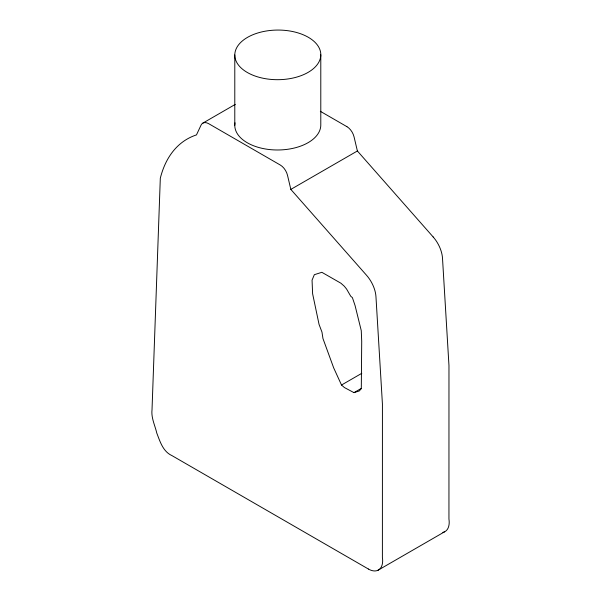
<?xml version="1.0" encoding="UTF-8"?>
<svg xmlns="http://www.w3.org/2000/svg" width="601" height="601" viewBox="0 0 601 601"><rect width="100%" height="100%" fill="white"/><g stroke="black" fill="none" stroke-linecap="round" stroke-linejoin="round"><path stroke-width="0.9" d="M202.853 123.107L235.314 104.364M368.375 569.042A20.284 11.712 60 0 0 382.394 557.412L382.424 404.052L375.963 296.721A23.582 13.613 60 0 0 366.595 275.341L290.831 189.398L357.385 150.979L354.057 136.87A10.645 6.145 60 0 0 346.882 126.631M341.511 385.023L344.448 387.57L353.974 392.633L359.285 390.966L361.299 388.674L361.712 341.3L361.261 330.633L355.078 305.586L352.389 297.608L350.766 296.278L346.582 289.051L344.305 286.226L340.91 283.214L321.851 272.306L314.346 274.687L312.054 280.171L312.618 293.769L319.056 324.42L321.971 332.098L322.962 338.543L333.69 367.902L341.511 385.023L361.802 373.311M353.974 392.633L361.284 388.419M377.946 570.274L444.5 531.855M320.325 111.305L346.882 126.638M368.375 569.012L171.984 455.626C162.991 451.599 160.061 441.57 156.793 433.111C155.02 425.425 151.039 417.785 152.023 409.702L160.309 178.234A144.841 83.622 60 0 1 196.474 134.909L201.035 125.151A11.787 6.806 60 0 1 208.705 123.693L280.336 165.057A10.645 6.145 60 0 1 287.503 175.289L290.831 189.398M357.385 150.979L433.141 236.929M320.791 54.796L320.791 125.091A43.302 25.002 0 0 1 277.654 149.987A42.694 24.649 0 0 1 234.788 125.248L234.796 54.954A43.302 25.002 0 0 1 277.932 30.058A42.694 24.649 0 0 1 320.806 54.796A43.302 25.002 0 0 1 277.654 79.693A42.694 24.649 0 0 1 234.788 54.954M442.839 532.396A20.284 11.712 60 0 0 448.947 518.994L448.97 365.633L442.509 258.302A23.582 13.613 60 0 0 433.148 236.922M234.811 125.248A43.302 25.002 0 0 1 235.029 122.822"/></g></svg>
